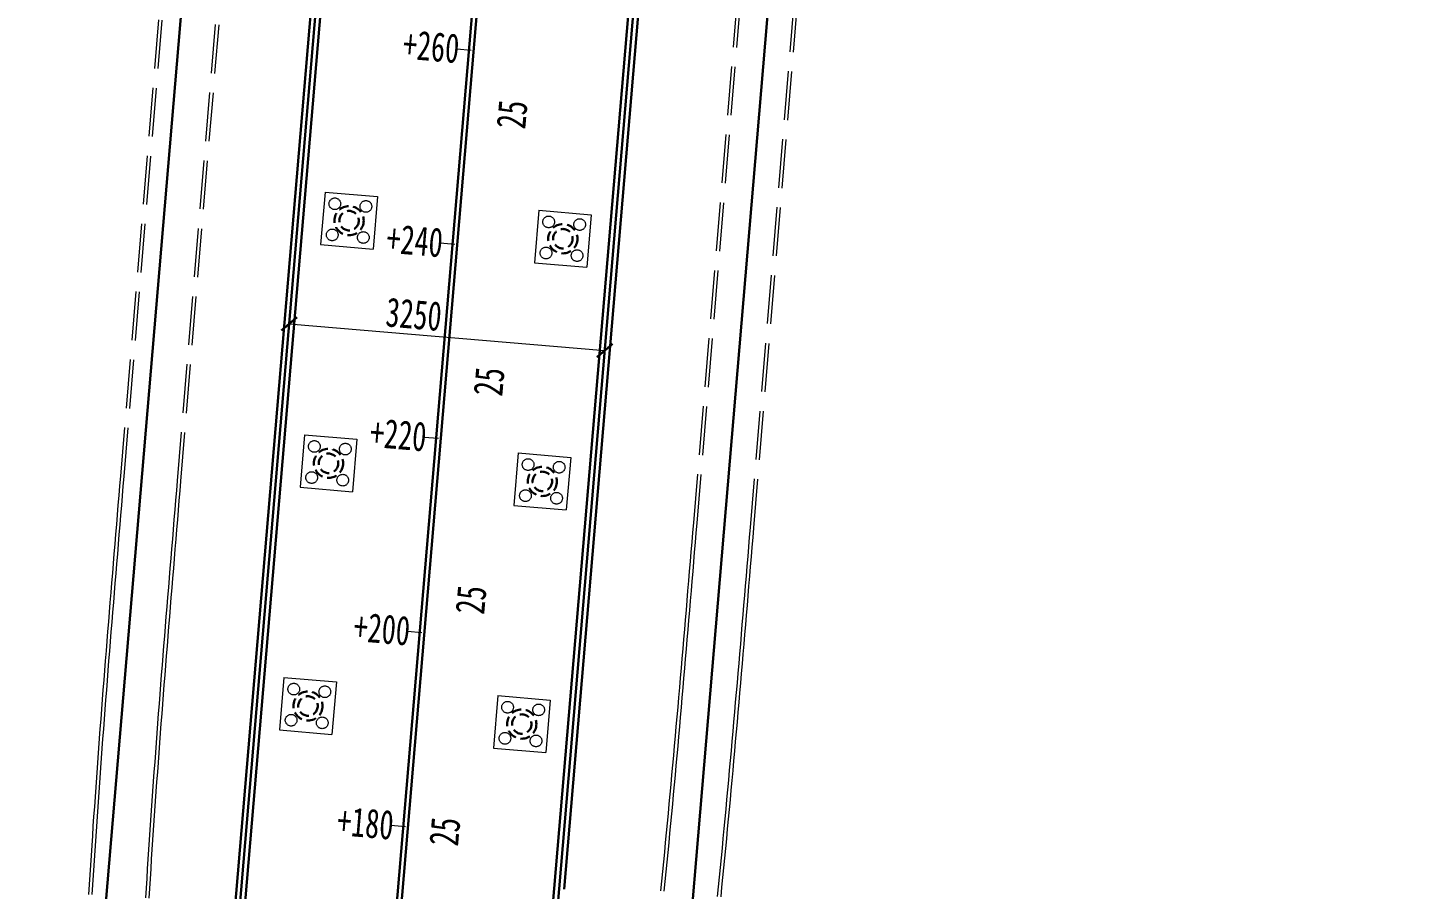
# Model space of a CAD drawing. Extents: x 0 to 531375, y 0 to 4335249.
# Drawn here: x 497948.5 to 498091.4, y 4326746.9 to 4326835.3 of the extents above; entities that cross this region are included whole.
import ezdxf

# ---------------------------------------------------------------- set-up
doc = ezdxf.new("R2010")
doc.units = 0
doc.header["$PDMODE"] = 1
for name, pattern in [('( Dashed )', [0.75, 0.5, -0.25]), ('DASH', [0.35, 0.25, -0.1]), ('HIDDEN', [0.375, 0.25, -0.125])]:
    doc.linetypes.add(name, pattern=pattern)
doc.layers.get('0').update_dxf_attribs({"lineweight": 15})
doc.layers.get('Defpoints').update_dxf_attribs({"color": 8, "lineweight": 15})
for name, color, linetype, lineweight in [('1_道路中线', 7, 'Continuous', 15), ('_平面辅助线', 7, 'Continuous', 15), ('ZHUCIBX', 7, 'Continuous', 15), ('地铁', 4, 'Continuous', 15), ('结构', 1, 'Continuous', 15), ('虚线', 6, 'HIDDEN', 15), ('道路偏置线', 3, 'Continuous', 30)]:
    doc.layers.add(name, color=color, linetype=linetype, lineweight=lineweight)
doc.styles.add('EICAD', font='仿宋_GB2312.TTF', dxfattribs={"width": 0.7070000000000001, "height": 3})
doc.styles.get("Standard").update_dxf_attribs({"font": '', "width": 0.7})
doc.styles.get('Standard').set_extended_font_data('仿宋_GB2312')
doc.dimstyles.new('ISO-25', dxfattribs={"dimscale": 0, "dimtxt": 3, "dimasz": 1.5, "dimexe": 1.25, "dimexo": 0.625, "dimtad": 1, "dimlfac": 100, "dimdsep": 46, "dimtxsty": 'Standard', "dimblk": 'ARCHTICK', "dimcen": 2.5, "dimclrd": 256, "dimclrt": 256, "dimadec": 0, "dimazin": 0, "dimtfac": 1, "dimtmove": 0, "dimatfit": 3, "dimfxl": 3.5, "dimfxlon": 1, "dimlwd": -1, "dimlwe": -1, "dimarcsym": 0})

# ---------------------------------------------------------------- blocks, each defined once
blk = doc.blocks.new('天津2000地铁')
at = {"layer": '地铁', "linetype": 'DASH', "ltscale": 20}
for p, q in [((-45.32169021043228, -448.0133632086217), (-12.32632022863254, -52.56081547588109)), ((-44.97290207346668, -448.0424636462703), (-11.97753220715094, -52.58991729840636)), ((-39.49194563541096, -448.4997562486678), (-6.496577583777253, -53.04723165091127)), ((-39.14315749844535, -448.5288566872477), (-6.147789562295656, -53.0763334725052)), ((13.48339242319343, -452.8065755069255), (45.11764888279139, -73.66702875774355)), ((13.83218033489538, -452.8356786444783), (45.46643690468044, -73.69613057468086)), ((19.31313323293579, -453.293013674207), (50.94739153509727, -74.15344484336674)), ((19.66192114463774, -453.322116812691), (51.29617955698631, -74.18254666030406)), ((-45.40484045591438, -449.009974297136), (-45.32169021043228, -448.0133632086217)), ((-45.05605162604479, -449.0390664292499), (-44.97290207346668, -448.0424636462703)), ((-39.57508430164307, -449.4962285328656), (-39.49194563541096, -448.4997562486678)), ((-39.22629547200632, -449.5253206677735), (-39.14315749844535, -448.5288566872477)), ((-45.57106441981159, -451.0034250533208), (-45.48797310492954, -450.0066609187052)), ((-45.48797310492954, -450.0066609187052), (-45.40484045591438, -449.009974297136)), ((-45.22227212879807, -451.0324756596237), (-45.13918289000867, -450.0357364406809)), ((-45.13918289000867, -450.0357364406809), (-45.05605162604479, -449.0390664292499)), ((-39.6581938022282, -450.4926375448703), (-39.57508430164307, -449.4962285328656)), ((-39.30940358777298, -450.521713072434), (-39.22629547200632, -449.5253206677735)), ((-45.65409065718995, -452.0002686753868), (-45.57106441981159, -451.0034250533208)), ((-45.30529560084686, -452.0292860604821), (-45.22227212879807, -451.0324756596237)), ((-39.82423043891322, -452.4852736601606), (-39.74125041911611, -451.4889852628112)), ((-39.74125041911611, -451.4889852628112), (-39.6581938022282, -450.4926375448703)), ((-39.4754353837925, -452.5142910601571), (-39.3924581289175, -451.5180358793586)), ((-39.3924581289175, -451.5180358793586), (-39.30940358777298, -450.521713072434)), ((-45.81985289783915, -453.9942022589967), (-45.73702806816436, -452.997193755582)), ((-45.73702806816436, -452.997193755582), (-45.65409065718995, -452.0002686753868)), ((-45.38822955952491, -453.026169613935), (-45.30529560084686, -452.0292860604821)), ((-39.90711015224224, -453.4815047029406), (-39.82423043891322, -452.4852736601606)), ((-39.55831164540723, -453.510480582714), (-39.4754353837925, -452.5142910601571)), ((13.40024645882659, -453.8030421873553), (13.48339242319343, -452.8065755069255)), ((13.74903370911488, -453.8321532513946), (13.83218033489538, -452.8356786444783)), ((-45.9025413855561, -454.9912961423396), (-45.81985289783915, -453.9942022589967)), ((-45.55373392422916, -455.0201640296727), (-45.47105025302154, -454.0231282850727)), ((-45.47105025302154, -454.0231282850727), (-45.38822955952491, -453.026169613935)), ((-39.98986585380044, -454.4776803515851), (-39.90711015224224, -453.4815047029406)), ((-39.64106321142754, -454.5066064074636), (-39.55831164540723, -453.510480582714)), ((13.31708370998967, -454.7994367666542), (13.40024645882659, -453.8030421873553)), ((13.66586963681038, -454.8285636836663), (13.74903370911488, -453.8321532513946)), ((19.14679134014295, -455.2862724130973), (19.22997621179092, -454.2896128473803)), ((19.22997621179092, -454.2896128473803), (19.31313323293579, -453.293013674207)), ((19.49557726655621, -455.315399334766), (19.57876346184639, -454.3187239142135)), ((19.57876346184639, -454.3187239142135), (19.66192114463774, -453.322116812691)), ((-45.98506976448698, -455.9884773530066), (-45.9025413855561, -454.9912961423396)), ((-45.6362568103359, -456.0172787941992), (-45.55373392422916, -455.0201640296727)), ((-40.15491042064968, -456.4698732662947), (-40.07247384241781, -455.473802560009)), ((-40.07247384241781, -455.473802560009), (-39.98986585380044, -454.4776803515851)), ((-39.80609747063136, -456.4986747577786), (-39.7236663842923, -455.5026704855263)), ((-39.7236663842923, -455.5026704855263), (-39.64106321142754, -454.5066064074636)), ((13.15061730839079, -456.7920020595193), (13.23388153774431, -455.7957573551684)), ((13.23388153774431, -455.7957573551684), (13.31708370998967, -454.7994367666542)), ((13.49939859728329, -456.8211844600737), (13.58266547799576, -455.8249080507084)), ((13.58266547799576, -455.8249080507084), (13.66586963681038, -454.8285636836663)), ((19.06355596118373, -456.2829904789104), (19.14679134014295, -455.2862724130973)), ((19.41233990067849, -456.3121411837636), (19.49557726655621, -455.315399334766)), ((-46.1495510970708, -457.9831094788386), (-46.0674142614589, -456.9857478234917)), ((-46.0674142614589, -456.9857478234917), (-45.98506976448698, -455.9884773530066)), ((-45.80072514840867, -458.0117531092837), (-45.71859514311654, -457.0144745130091)), ((-45.71859514311654, -457.0144745130091), (-45.6362568103359, -456.0172787941992)), ((-40.23715189471841, -457.4658944010734), (-40.15491042064968, -456.4698732662947)), ((-39.88833278144011, -457.4946211520582), (-39.80609747063136, -456.4986747577786)), ((13.06726839317707, -457.7881689816713), (13.15061730839079, -456.7920020595193)), ((13.41604636394186, -457.8173910127953), (13.49939859728329, -456.8211844600737)), ((18.89684303384274, -458.2765945224091), (18.9802474140306, -457.2797651495784)), ((18.9802474140306, -457.2797651495784), (19.06355596118373, -456.2829904789104)), ((19.32902870175894, -457.3089475631713), (19.41233990067849, -456.3121411837636)), ((-46.2314564853441, -458.980564225465), (-46.1495510970708, -457.9831094788386)), ((-45.8826230461709, -459.0091164885088), (-45.80072514840867, -458.0117531092837)), ((-40.40095477300929, -459.4577955976129), (-40.31917457445524, -458.4618678782135)), ((-40.31917457445524, -458.4618678782135), (-40.23715189471841, -457.4658944010734)), ((-40.05212134111206, -459.4863479491323), (-39.97034863190492, -458.490511582233)), ((-39.97034863190492, -458.490511582233), (-39.88833278144011, -457.4946211520582)), ((12.98381216893904, -458.7842562180012), (13.06726839317707, -457.7881689816713)), ((13.33258615189697, -458.8135258052497), (13.41604636394186, -457.8173910127953)), ((18.81332015217049, -459.2734766919165), (18.89684303384274, -458.2765945224091)), ((19.16209413285833, -459.3027463080361), (19.2456210029195, -458.3058165740221)), ((19.2456210029195, -458.3058165740221), (19.32902870175894, -457.3089475631713)), ((-46.39447774289874, -460.9757605362683), (-46.313106633781, -459.9781139530241)), ((-46.313106633781, -459.9781139530241), (-46.2314564853441, -458.980564225465)), ((-46.0456273687887, -461.0041051385924), (-45.96426505042472, -460.0065665412694)), ((-45.96426505042472, -460.0065665412694), (-45.8826230461709, -459.0091164885088)), ((-40.48246880696388, -460.4536794414744), (-40.40095477300929, -459.4577955976129)), ((-40.13362723210593, -460.4821321321651), (-40.05212134111206, -459.4863479491323)), ((12.81648732715985, -460.7761839795857), (12.90022601769306, -459.7802618565038)), ((12.90022601769306, -459.7802618565038), (12.98381216893904, -458.7842562180012)), ((13.16525131236994, -460.8055724566802), (13.24899534008, -459.8095869272947)), ((13.24899534008, -459.8095869272947), (13.33258615189697, -458.8135258052497)), ((18.7296560970135, -460.2704097423703), (18.81332015217049, -459.2734766919165)), ((19.07842541637364, -460.2997348485514), (19.16209413285833, -459.3027463080361)), ((-46.47554600646254, -461.9735058248043), (-46.39447774289874, -460.9757605362683)), ((-46.12668620288603, -462.0017341338098), (-46.0456273687887, -461.0041051385924)), ((-40.64460366248385, -462.4453229308128), (-40.56369299587095, -461.4495212715119)), ((-40.56369299587095, -461.4495212715119), (-40.48246880696388, -460.4536794414744)), ((-40.29574387002504, -462.473551377654), (-40.214842631598, -461.4778659939766)), ((-40.214842631598, -461.4778659939766), (-40.13362723210593, -460.4821321321651)), ((12.73257349070627, -461.7720206556842), (12.81648732715985, -460.7761839795857)), ((13.0813314577681, -461.8014804655685), (13.16525131236994, -460.8055724566802)), ((18.56181376043241, -462.2644207747653), (18.64582819270436, -461.2673917487264)), ((18.64582819270436, -461.2673917487264), (18.7296560970135, -460.2704097423703)), ((18.91057172283763, -462.2938806405291), (18.99459217413095, -461.2967802723869)), ((18.99459217413095, -461.2967802723869), (19.07842541637364, -460.2997348485514)), ((-46.63667873694794, -463.9692998249083), (-46.55628761131083, -462.9713516524062)), ((-46.55628761131083, -462.9713516524062), (-46.47554600646254, -461.9735058248043)), ((-46.28779819159536, -463.9972706148401), (-46.2074177476461, -462.9994553569704)), ((-46.2074177476461, -462.9994553569704), (-46.12668620288603, -462.0017341338098)), ((-40.72517713229172, -463.4410862382501), (-40.64460366248385, -462.4453229308128)), ((-40.37630728125805, -463.4691901002079), (-40.29574387002504, -462.473551377654)), ((12.56412998295855, -463.7634298857301), (12.64846190757817, -462.7677699420599)), ((12.64846190757817, -462.7677699420599), (12.73257349070627, -461.7720206556842)), ((12.91287385096075, -463.7930561322718), (12.99721317074727, -462.7973090093583)), ((12.99721317074727, -462.7973090093583), (13.0813314577681, -461.8014804655685)), ((18.47759011818562, -463.2614948702975), (18.56181376043241, -462.2644207747653)), ((18.82634137559216, -463.2910340046509), (18.91057172283763, -462.2938806405291)), ((-46.7166955556604, -464.9673521248623), (-46.63667873694794, -463.9692998249083)), ((-46.36780371650821, -464.9951816890389), (-46.28779819159536, -463.9972706148401)), ((-40.80538973369402, -464.4368129912764), (-40.72517713229172, -463.4410862382501)), ((-40.45650920260231, -464.4647839590907), (-40.37630728125805, -463.4691901002079)), ((12.47955512808403, -464.758998514153), (12.56412998295855, -463.7634298857301)), ((12.82829090388259, -464.7887198645622), (12.91287385096075, -463.7930561322718)), ((18.30842445994494, -465.2557704057544), (18.39313458069227, -464.2586120739578)), ((18.39313458069227, -464.2586120739578), (18.47759011818562, -463.2614948702975)), ((18.65716022765264, -465.2854918502271), (18.74187844188418, -464.2882384015247)), ((18.74187844188418, -464.2882384015247), (18.82634137559216, -463.2910340046509)), ((-46.7963142323424, -465.9655103087425), (-46.7166955556604, -464.9673521248623)), ((-46.44741049740696, -465.9931903332472), (-46.36780371650821, -464.9951816890389)), ((-40.9646376579185, -466.4281638842076), (-40.88521779776783, -465.4325049594044)), ((-40.88521779776783, -465.4325049594044), (-40.80538973369402, -464.4368129912764)), ((-40.61573394056177, -466.455844130367), (-40.53632597444812, -465.4603347210214)), ((-40.53632597444812, -465.4603347210214), (-40.45650920260231, -464.4647839590907)), ((12.30958630412351, -466.7498538605868), (12.39471476053586, -465.7544738408177)), ((12.39471476053586, -465.7544738408177), (12.47955512808403, -464.758998514153)), ((12.65830377751263, -466.7797891870142), (12.74344174040016, -465.7842982178554)), ((12.74344174040016, -465.7842982178554), (12.82829090388259, -464.7887198645622)), ((18.223437065084, -466.2529678689316), (18.30842445994494, -465.2557704057544)), ((18.57216403563507, -466.2827923558652), (18.65716022765264, -465.2854918502271)), ((-46.95426178205526, -467.9621512051672), (-46.87551092455396, -466.9637761032208)), ((-46.87551092455396, -466.9637761032208), (-46.7963142323424, -465.9655103087425)), ((-46.6053324927343, -467.9895072113722), (-46.52659470250364, -466.9912982759996)), ((-46.52659470250364, -466.9912982759996), (-46.44741049740696, -465.9931903332472)), ((-41.04362565022893, -467.4237914802506), (-40.9646376579185, -466.4281638842076)), ((-40.69470944750356, -467.4513138979673), (-40.61573394056177, -466.455844130367)), ((12.22414718935033, -467.745136548765), (12.30958630412351, -466.7498538605868)), ((12.57285443798173, -467.7751907454804), (12.65830377751263, -466.7797891870142)), ((18.05253967654426, -468.247472109273), (18.13814970263047, -467.2502024490386)), ((18.13814970263047, -467.2502024490386), (18.223437065084, -466.2529678689316)), ((18.40124691283563, -468.2775264494122), (18.48686716519296, -467.2801379011944)), ((18.48686716519296, -467.2801379011944), (18.57216403563507, -466.2827923558652)), ((-47.03254294680664, -468.9606372797862), (-46.95426178205526, -467.9621512051672)), ((-46.6836000221665, -468.9878188055009), (-46.6053324927343, -467.9895072113722)), ((-41.20021138666198, -469.4149593822657), (-41.12215811293572, -468.4193894295021)), ((-41.12215811293572, -468.4193894295021), (-41.04362565022893, -467.4237914802506)), ((-40.85126848507207, -469.442141204141), (-40.77322884486057, -468.4467457057908)), ((-40.77322884486057, -468.4467457057908), (-40.69470944750356, -467.4513138979673)), ((12.13837485335534, -468.7403198592364), (12.22414718935033, -467.745136548765)), ((12.48707115097204, -468.7705008471384), (12.57285443798173, -467.7751907454804)), ((17.96658428851515, -469.2447747923433), (18.05253967654426, -468.247472109273)), ((18.3152805721038, -469.2749559422955), (18.40124691283563, -468.2775264494122)), ((-47.18760072777513, -470.9579488392918), (-47.11033055331791, -469.9592359596863)), ((-47.11033055331791, -469.9592359596863), (-47.03254294680664, -468.9606372797862)), ((-46.83862887811847, -470.9847564529627), (-46.76137343747541, -469.9862346872687)), ((-46.76137343747541, -469.9862346872687), (-46.6836000221665, -468.9878188055009)), ((-41.27776181395165, -470.4105029543861), (-41.20021138666198, -469.4149593822657)), ((-40.92880472325486, -470.4375020060687), (-40.85126848507207, -469.442141204141)), ((11.96574030013289, -470.730380048044), (12.05224674002966, -469.7354017235339)), ((12.05224674002966, -469.7354017235339), (12.13837485335534, -468.7403198592364)), ((12.31441248155897, -470.7608383791521), (12.4009313515271, -469.7657174235209)), ((12.4009313515271, -469.7657174235209), (12.48707115097204, -468.7705008471384)), ((17.88026083796285, -470.2421084176748), (17.96658428851515, -469.2447747923433)), ((18.22894543380243, -470.2724242983386), (18.3152805721038, -469.2749559422955)), ((-47.26432958856458, -471.9567774785682), (-47.18760072777513, -470.9579488392918)), ((-46.91534247610252, -471.9833856606857), (-46.83862887811847, -470.9847564529627)), ((-41.43125950981629, -472.4015172403305), (-41.3547857395024, -471.4060217263176)), ((-41.3547857395024, -471.4060217263176), (-41.27776181395165, -470.4105029543861)), ((-41.08227242657449, -472.4281258061528), (-41.0058139169705, -471.4328296929598)), ((-41.0058139169705, -471.4328296929598), (-40.92880472325486, -470.4375020060687)), ((11.87883299170062, -471.7252527158707), (11.96574030013289, -470.730380048044)), ((12.2274919890915, -471.7558615962043), (12.31441248155897, -470.7608383791521)), ((17.70641893672291, -472.2368600396439), (17.79354662221158, -471.2394708776847)), ((17.79354662221158, -471.2394708776847), (17.88026083796285, -470.2421084176748)), ((18.05507791449781, -472.2674691425636), (18.14221878600074, -471.2699294099584)), ((18.14221878600074, -471.2699294099584), (18.22894543380243, -470.2724242983386)), ((-47.41606780182337, -473.9547880766913), (-47.34049324592343, -472.9557233974337)), ((-47.34049324592343, -472.9557233974337), (-47.26432958856458, -471.9567774785682)), ((-47.06704863434425, -473.9809724371879), (-46.99149035592563, -472.9821238294244)), ((-46.99149035592563, -472.9821238294244), (-46.91534247610252, -471.9833856606857)), ((-41.50715947325807, -473.3969909995794), (-41.43125950981629, -472.4015172403305)), ((-41.15815661463421, -473.4233918460086), (-41.08227242657449, -472.4281258061528)), ((11.70372563780984, -473.7146724648773), (11.79150228004437, -472.7200175793841)), ((11.79150228004437, -472.7200175793841), (11.87883299170062, -471.7252527158707)), ((12.05235596402781, -473.7456061951817), (12.14014732930809, -472.7507849261164)), ((12.14014732930809, -472.7507849261164), (12.2274919890915, -471.7558615962043)), ((17.6188550752704, -473.2342737410216), (17.70641893672291, -472.2368600396439)), ((17.96750010276446, -473.2650413345545), (18.05507791449781, -472.2674691425636)), ((-47.49102935008704, -474.9539729543029), (-47.41606780182337, -473.9547880766913)), ((-47.14199342066421, -474.9799329228699), (-47.06704863434425, -473.9809724371879)), ((-41.6571433818899, -475.3878790624439), (-41.58246197999686, -474.392444467172)), ((-41.58246197999686, -474.392444467172), (-41.50715947325807, -473.3969909995794)), ((-41.30810748826479, -475.4138395115733), (-41.23344284610356, -474.4186292747035)), ((-41.23344284610356, -474.4186292747035), (-41.15815661463421, -473.4233918460086)), ((11.61548054520972, -474.7092151669785), (11.70372563780984, -473.7146724648773)), ((11.96409536211286, -474.7403231961651), (12.05235596402781, -473.7456061951817)), ((17.442327991419, -475.2291659712791), (17.53083232993958, -474.23170979321)), ((17.53083232993958, -474.23170979321), (17.6188550752704, -473.2342737410216)), ((17.79094278195407, -475.2602742947638), (17.879462632176, -474.2626437926665)), ((17.879462632176, -474.2626437926665), (17.96750010276446, -473.2650413345545)), ((-47.56535397603875, -475.953279422596), (-47.49102935008704, -474.9539729543029)), ((-47.21630081633338, -475.9790066778659), (-47.14199342066421, -474.9799329228699)), ((-41.73118003230775, -476.3832961600273), (-41.6571433818899, -475.3878790624439)), ((-41.38212691055378, -476.4090239303186), (-41.30810748826479, -475.4138395115733)), ((11.43749496911186, -476.6979550402611), (11.52674449037295, -475.7036434486508)), ((11.52674449037295, -475.7036434486508), (11.61548054520972, -474.7092151669785)), ((11.78607636049855, -476.7294354084879), (11.87534299975959, -475.7349336910992)), ((11.87534299975959, -475.7349336910992), (11.96409536211286, -474.7403231961651)), ((17.35331934923306, -476.2266400204971), (17.442327991419, -475.2291659712791)), ((17.70191782980691, -476.2579305842518), (17.79094278195407, -475.2602742947638)), ((-47.71199676062678, -477.9522624807432), (-47.6390177567373, -476.9527088310569)), ((-47.6390177567373, -476.9527088310569), (-47.56535397603875, -475.953279422596)), ((-47.36290780192939, -477.9774993369356), (-47.28994691482512, -476.9781950488687)), ((-47.28994691482512, -476.9781950488687), (-47.21630081633338, -475.9790066778659)), ((-41.80454828613437, -477.3786970898508), (-41.73118003230775, -476.3832961600273)), ((-41.4554774845019, -477.4041838599369), (-41.38212691055378, -476.4090239303186)), ((11.34770948562072, -477.6921476358547), (11.43749496911186, -476.6979550402611)), ((11.69627293548546, -477.7238260414451), (11.78607636049855, -476.7294354084879)), ((17.17369830614188, -478.2216325392947), (17.26378369162558, -477.2241296516731)), ((17.26378369162558, -477.2241296516731), (17.35331934923306, -476.2266400204971)), ((17.52226172166411, -478.2533113230019), (17.61236505152192, -477.2556103691458)), ((17.61236505152192, -477.2556103691458), (17.70191782980691, -476.2579305842518)), ((-47.78426704759477, -478.9519416224211), (-47.71199676062678, -477.9522624807432)), ((-47.43515955546172, -478.9769207919016), (-47.36290780192939, -477.9774993369356)), ((-41.94918503088411, -479.3694555237889), (-41.87722449970897, -478.3740831334143)), ((-41.87722449970897, -478.3740831334143), (-41.80454828613437, -477.3786970898508)), ((-41.60007758362917, -479.3944353219122), (-41.52813558367779, -478.3993205800651)), ((-41.52813558367779, -478.3993205800651), (-41.4554774845019, -477.4041838599369)), ((11.16644068923779, -479.6801664335653), (11.25736555206822, -478.6862188931555)), ((11.25736555206822, -478.6862188931555), (11.34770948562072, -477.6921476358547)), ((11.5149657309521, -479.712264646776), (11.60591022338485, -478.7181032486261)), ((11.60591022338485, -478.7181032486261), (11.69627293548546, -477.7238260414451)), ((17.08304047933779, -479.219146319665), (17.17369830614188, -478.2216325392947)), ((17.43158511340152, -479.2510310811922), (17.52226172166411, -478.2533113230019)), ((-47.92658566747559, -480.9516811370849), (-47.85580466903048, -479.9517474584281)), ((-47.85580466903048, -479.9517474584281), (-47.78426704759477, -478.9519416224211)), ((-47.57743993238547, -480.976119951345), (-47.50667824503034, -479.9764606142417)), ((-47.50667824503034, -479.9764606142417), (-47.43515955546172, -478.9769207919016)), ((-42.02040623867651, -480.3648154428229), (-41.94918503088411, -479.3694555237889)), ((-41.67127986199921, -480.3895292663947), (-41.60007758362917, -479.3944353219122)), ((11.07491242658579, -480.6739878365768), (11.16644068923779, -479.6801664335653)), ((11.42341697303345, -480.7063078163191), (11.5149657309521, -479.712264646776)), ((16.99178749747807, -480.2166685899718), (17.08304047933779, -479.219146319665)), ((17.34031249891268, -480.2487672409042), (17.43158511340152, -479.2510310811922)), ((-47.99658607708988, -481.9517437517642), (-47.92658566747559, -480.9516811370849)), ((-47.64742067106999, -481.9758998956531), (-47.57743993238547, -480.976119951345)), ((-42.16053612722316, -482.3555023223161), (-42.09086448361631, -481.3601640174165)), ((-42.09086448361631, -481.3601640174165), (-42.02040623867651, -480.3648154428229)), ((-41.81137077329913, -482.3796592177822), (-41.7417187981191, -481.3846035404131)), ((-41.7417187981191, -481.3846035404131), (-41.67127986199921, -480.3895292663947)), ((10.98275830224156, -481.6676806434988), (11.07491242658579, -480.6739878365768)), ((11.33124147274066, -481.7002302957698), (11.42341697303345, -480.7063078163191)), ((16.80740521143889, -482.2117287870497), (16.89991664630361, -481.2141969073563)), ((16.89991664630361, -481.2141969073563), (16.99178749747807, -480.2166685899718)), ((17.15588833508082, -482.2442789413035), (17.24842114927014, -481.2465173564851)), ((17.24842114927014, -481.2465173564851), (17.34031249891268, -480.2487672409042)), ((-48.13414922147057, -483.9522598888724), (-48.06578192289454, -482.9519363427534)), ((-48.06578192289454, -482.9519363427534), (-47.99658607708988, -481.9517437517642)), ((-47.78494347608648, -483.9758256981149), (-47.716596506536, -482.9758014846594)), ((-47.716596506536, -482.9758014846594), (-47.64742067106999, -481.9758998956531)), ((-42.22939753258834, -483.3508313763887), (-42.16053612722316, -482.3555023223161)), ((-41.88021217059578, -483.3746973145752), (-41.81137077329913, -482.3796592177822)), ((10.79648266668664, -483.6546704098582), (10.889955863473, -482.6612423500047)), ((10.889955863473, -482.6612423500047), (10.98275830224156, -481.6676806434988)), ((11.14492037997115, -483.6877031205221), (11.23841676162556, -482.6940295798704)), ((11.23841676162556, -482.6940295798704), (11.33124147274066, -481.7002302957698)), ((16.7142304785666, -483.2092617005109), (16.80740521143889, -482.2117287870497)), ((17.06269132625311, -483.2420494658872), (17.15588833508082, -482.2442789413035)), ((-48.20166398055153, -484.9527153139933), (-48.13414922147057, -483.9522598888724)), ((-47.85243760875893, -484.9759734570978), (-47.78494347608648, -483.9758256981149)), ((-42.36459508573171, -485.3414655132219), (-42.29742506361799, -484.3461521398277)), ((-42.29742506361799, -484.3461521398277), (-42.22939753258834, -483.3508313763887)), ((-42.01536877296166, -485.3647245429455), (-41.94821937492815, -484.369718789123)), ((-41.94821937492815, -484.369718789123), (-41.88021217059578, -483.3746973145752)), ((10.70231627783505, -484.6479622302577), (10.79648266668664, -483.6546704098582)), ((11.050729876908, -484.6812483230605), (11.14492037997115, -483.6877031205221)), ((16.52580026228679, -485.2043202826753), (16.62036973336944, -484.2067930726334)), ((16.62036973336944, -484.2067930726334), (16.7142304785666, -483.2092617005109)), ((16.87421380332671, -485.2376069836318), (16.96880739252083, -484.2398263541982)), ((16.96880739252083, -484.2398263541982), (17.06269132625311, -483.2420494658872)), ((-48.26830219890689, -485.9533034758642), (-48.20166398055153, -484.9527153139933)), ((-47.91905492538353, -485.9762456202878), (-47.85243760875893, -484.9759734570978)), ((-42.43088396528037, -486.3367723356932), (-42.36459508573171, -485.3414655132219)), ((-42.08163675316609, -486.3597154133021), (-42.01536877296166, -485.3647245429455)), ((10.51181423541857, -486.6341265467927), (10.60743427224224, -485.6411151727662)), ((10.60743427224224, -485.6411151727662), (10.70231627783505, -484.6479622302577)), ((10.86017674865434, -486.6679431013762), (10.95582281058887, -485.674662547186)), ((10.95582281058887, -485.674662547186), (11.050729876908, -484.6812483230605)), ((16.4304993522237, -486.2018406623974), (16.52580026228679, -485.2043202826753)), ((16.77888782840455, -486.2353886822238), (16.87421380332671, -485.2376069836318)), ((-48.398852965096, -487.9548811409622), (-48.33403986663324, -486.954025174491)), ((-48.33403986663324, -486.954025174491), (-48.26830219890689, -485.9533034758642)), ((-48.04956315323943, -487.9771662782878), (-47.98477143875789, -486.9766429830342)), ((-47.98477143875789, -486.9766429830342), (-47.91905492538353, -485.9762456202878)), ((-42.49626806995364, -487.3320733848959), (-42.43088396528037, -486.3367723356932)), ((-42.14699970569927, -487.3546921759843), (-42.08163675316609, -486.3597154133021)), ((10.41543376265326, -487.6269936161115), (10.51181423541857, -486.6341265467927)), ((10.76376926805824, -487.6610872466117), (10.86017674865434, -486.6679431013762)), ((16.2376123672002, -488.1968499980867), (16.33444429090014, -487.1993514914065)), ((16.33444429090014, -487.1993514914065), (16.4304993522237, -486.2018406623974)), ((16.58594780188287, -488.2309443522244), (16.68280673777917, -487.2331687295808)), ((16.68280673777917, -487.2331687295808), (16.77888782840455, -486.2353886822238)), ((-48.46271746663842, -488.9558720430358), (-48.398852965096, -487.9548811409622)), ((-48.11340609902981, -488.9778167102486), (-48.04956315323943, -487.9771662782878)), ((-42.62422746483935, -489.3226614901796), (-42.56072376848897, -488.3273693732917)), ((-42.56072376848897, -488.3273693732917), (-42.49626806995364, -487.3320733848959)), ((-42.27491609723074, -489.3446061583236), (-42.21143402246525, -488.3496555425227)), ((-42.21143402246525, -488.3496555425227), (-42.14699970569927, -487.3546921759843)), ((10.22030194255058, -489.6122836228458), (10.31827045965474, -488.6197135886177)), ((10.31827045965474, -488.6197135886177), (10.41543376265326, -487.6269936161115)), ((10.56858040828956, -489.646955084987), (10.6665779557079, -488.6540921898558)), ((10.6665779557079, -488.6540921898558), (10.76376926805824, -487.6610872466117)), ((16.13998087134678, -489.1943333605304), (16.2376123672002, -488.1968499980867)), ((16.48828829207923, -489.2287127245217), (16.58594780188287, -488.2309443522244)), ((-48.58740823343396, -490.9566770000383), (-48.52560933504719, -489.9569984786212)), ((-48.52541651495267, -489.9539044806734), (-48.46271746663842, -488.9558720430358)), ((-48.23806404107017, -490.9780935198068), (-48.17627619742415, -489.9785938244311)), ((-48.17610514746047, -489.9758491506798), (-48.11340609902981, -488.9778167102486)), ((-42.68682932958472, -490.3191469777375), (-42.62422746483935, -489.3226614901796)), ((-42.33751796197611, -490.3410916458815), (-42.27491609723074, -489.3446061583236)), ((10.12150583835318, -490.6047008195891), (10.22030194255058, -489.6122836228458)), ((10.46975423285039, -490.6396730337291), (10.56858040828956, -489.646955084987)), ((16.04152709507616, -490.1917986990883), (16.13998087134678, -489.1943333605304)), ((16.3898054806632, -490.2264709668233), (16.48828829207923, -489.2287127245217)), ((-42.74836958857486, -491.3146388307214), (-42.68685109959915, -490.3194963000714)), ((-42.39902539621107, -491.3360553504899), (-42.33751796197611, -490.3410916458815)), ((15.94222833187086, -491.1892430791631), (16.04152709507616, -490.1917986990883)), ((16.29047664115205, -491.2242161417379), (16.3898054806632, -490.2264709668233))]:
    blk.add_line(p, q, dxfattribs=at)
for centre, radius, start, end in [((-45.43151530730847, -490.148271553596), 3.100000522854592, 176.405251440043, 176.4625472208958), ((-45.43151722784414, -490.1482714321249), 2.749998598480112, 176.4052515444016, 176.4625473255424), ((-42.33751790414354, -490.3410916518686), 0.3500000580949562, 176.4052506746543, 176.4625464532445)]:
    blk.add_arc(centre, radius, start, end, dxfattribs=at)
blk = doc.blocks.new('_ArchTick')
at = {"color": 0, "linetype": 'ByBlock', "const_width": 0.15}
blk.add_lwpolyline([(-0.5, -0.5), (0.5, 0.5)], dxfattribs=at)
blk = doc.blocks.new('*D46')
at = {"layer": '_平面辅助线', "color": 0}
for p, q in [((497975.4070140761, 4326805.520135723), (497975.4597018152, 4326806.142910968)), ((498007.7913266651, 4326802.7803733), (498007.8440144042, 4326803.403148545))]:
    blk.add_line(p, q, dxfattribs=at)
at = {"layer": '_平面辅助线'}
blk.add_line((497975.3543263373, 4326804.897360483), (498007.7386389264, 4326802.157598061), dxfattribs=at)
at = {"layer": 'Defpoints', "color": 0}
for p in [(497975.3543263372, 4326804.897360481), (498007.7386389262, 4326802.157598059), (498007.7386389264, 4326802.157598061)]:
    blk.add_point(p, dxfattribs=at)
at = {"layer": '_平面辅助线', "xscale": 1.5, "yscale": 1.5, "zscale": 1.5}
for p, rotation in [((497975.3543263373, 4326804.897360483), 175.1642046710774), ((498007.7386389264, 4326802.157598061), 355.1642046710774)]:
    blk.add_blockref('_ArchTick', p, dxfattribs=dict(at, rotation=rotation))
at = {"layer": '_平面辅助线', "insert": (497988.1435440606, 4326805.874730627), "char_height": 3, "attachment_point": 5, "rotation": 355.16420467107736}
blk.add_mtext('3250', dxfattribs=at)
blk = doc.blocks.new('引桥桥墩1')
at = {"layer": '结构', "linetype": '( Dashed )', "lineweight": 30, "ltscale": 2}
blk.add_circle((2.328306436538696e-10, -6.51925802230835e-09), 1.500000000000001, dxfattribs=at)
at = {"layer": '虚线', "ltscale": 500}
for p, q in [((-2.700000145239755, 2.69999982882291), (-2.699999823002144, -2.700000162236392)), ((2.699999823467806, 2.700000149197876), (-2.700000145239755, 2.69999982882291)), ((2.699999823467806, 2.700000149197876), (2.700000144774094, -2.699999834410846)), ((2.700000144774094, -2.699999834410846), (-2.699999823002144, -2.700000162236392))]:
    blk.add_line(p, q, dxfattribs=at)
for centre in [(-1.600000086007639, 1.5999999018386), (1.59999989462085, 1.600000088103115), (-1.599999895086511, -1.600000101141631), (1.600000085541978, -1.599999914877116)]:
    blk.add_circle(centre, 0.6, dxfattribs=at)
at = {"layer": '虚线', "linetype": '( Dashed )', "lineweight": 30, "ltscale": 2}
blk.add_circle((2.328306436538696e-10, -6.51925802230835e-09), 1.000000000000001, dxfattribs=at)

msp = doc.modelspace()

# ---------------------------------------------------------------- linework, layer by layer
at = {"color": 7}
msp.add_lwpolyline([(498025.8197457764, 4326852.770417199), (498008.0415808739, 4326642.63018537)], dxfattribs=at)
at = {"layer": '1_道路中线', "color": 3, "linetype": 'Continuous', "extrusion": (-0.08430038206289742, -0.9964403873709906, 0)}
for points, elevation in [([(131467.6990070445, 0), (131466.1990070445, 0)], -4353412.212997269), ([(131467.6990070429, 0), (131466.1990070429, 0)], -4353392.212997267), ([(131467.6990070413, 0), (131466.1990070413, 0)], -4353372.212997267), ([(131467.6990070395, 0), (131466.1990070395, 0)], -4353352.212997267), ([(131467.6990070378, 0), (131466.1990070377, 0)], -4353332.212997267)]:
    msp.add_lwpolyline(points, dxfattribs=dict(at, elevation=elevation))
at = {"layer": 'ZHUCIBX', "color": 7}
msp.add_lwpolyline([(498025.8197457764, 4326852.770417199), (498008.0415808739, 4326642.63018537)], dxfattribs=at)
at = {"layer": '道路偏置线', "color": 40}
for points in [[(497977.899203888, 4326645.180632234), (498045.0713045867, 4327439.162727347)], [(497978.397424082, 4326645.138482044), (498045.5695247804, 4327439.120577157)]]:
    msp.add_lwpolyline(points, dxfattribs=at)
at = {"layer": '道路偏置线', "color": 1}
for points in [[(497970.6800695237, 4326749.647097658), (497980.753965191, 4326868.721723949)], [(497971.1782897172, 4326749.604947468), (497981.2521853845, 4326868.679573759)], [(497966.3070457547, 4326861.072073694), (497948.5288808522, 4326650.931841866)], [(498025.8197457764, 4326852.770417199), (498008.0415808739, 4326642.63018537)]]:
    msp.add_lwpolyline(points, dxfattribs=at)
at = {"layer": '道路偏置线', "color": 1, "elevation": 1.1574235e-09}
for points in [[(498003.0643903748, 4326746.907432895), (498013.4333291175, 4326869.469502885)], [(498012.6400575865, 4326866.024111722), (498002.5661701811, 4326746.949583087)]]:
    msp.add_lwpolyline(points, dxfattribs=at)
at = {"layer": '道路偏置线', "color": 1}
msp.add_lwpolyline([(498042.5225209546, 4326866.402770644, 0.0155960994525201), (498633.7650525131, 4326815.337157204)], format="xyb", dxfattribs=at)
at = {"layer": '道路偏置线'}
msp.add_lwpolyline([(497961.4579374967, 4326646.571588539), (497977.979634679, 4326841.85998368)], dxfattribs=at)
at = {"layer": '道路偏置线', "elevation": 1.1574235e-09}
msp.add_lwpolyline([(498003.5626105685, 4326746.865282705), (498011.3603876556, 4326839.035920879)], dxfattribs=at)
at = {"layer": '道路偏置线', "color": 190}
for points in [[(497961.9561576904, 4326646.52943835), (497970.6800695238, 4326749.647097658)], [(497962.4543778843, 4326646.487288158), (497971.1782897174, 4326749.604947467)], [(497993.8422500918, 4326643.83182619), (498002.5661619251, 4326746.9494855)], [(497994.3404702856, 4326643.789675999), (498003.0643821187, 4326746.907335308)]]:
    msp.add_lwpolyline(points, dxfattribs=at)

# ---------------------------------------------------------------- block references
at = {"rotation": 85.16420276289614}
for p in [(497981.4973225672, 4326815.491543997), (498003.4408970851, 4326813.635084001), (497979.3898130134, 4326790.580534313), (498001.3333875312, 4326788.724074317), (497977.2823034596, 4326765.669524629), (497999.2258779774, 4326763.813064633)]:
    msp.add_blockref('引桥桥墩1', p, dxfattribs=at)
at = {"layer": '地铁', "color": 1}
msp.add_blockref('天津2000地铁', (498003.3843082828, 4327237.285216006), dxfattribs=at)

# ---------------------------------------------------------------- texts
at = {"layer": '1_道路中线', "color": 3, "style": 'EICAD', "width": 0.7070000000000001}
for p in [(497999.5733398471, 4326824.816115632), (497997.2143191072, 4326797.393911992), (497995.3583207381, 4326774.994096261), (497992.6739953181, 4326751.205796255)]:
    msp.add_text('25', height=3, rotation=85, dxfattribs=at).set_placement(p)
at = {"layer": '1_道路中线', "color": 3, "linetype": 'Continuous', "char_height": 3, "width": 7.073821621621621, "attachment_point": 1, "rotation": 355.16420467614836, "style": 'EICAD'}
for s, insert in [('\\f仿宋_GB2312|b0|i0|c134|p49;\\W0.7070000000;\\T1.0000000000;\\o\\l+260', (497987.1807297868, 4326835.133356634)), ('\\f仿宋_GB2312|b0|i0|c134|p49;\\W0.7070000000;\\T1.0000000000;\\o\\l+240', (497985.4947221439, 4326815.204548886)), ('\\f仿宋_GB2312|b0|i0|c134|p49;\\W0.7070000000;\\T1.0000000000;\\o\\l+220', (497983.8087145009, 4326795.275741138)), ('\\f仿宋_GB2312|b0|i0|c134|p49;\\W0.7070000000;\\T1.0000000000;\\o\\l+200', (497982.122706858, 4326775.346933392)), ('\\f仿宋_GB2312|b0|i0|c134|p49;\\W0.7070000000;\\T1.0000000000;\\o\\l+180', (497980.4366992151, 4326755.418125643))]:
    msp.add_mtext(s, dxfattribs=dict(at, insert=insert))

# ---------------------------------------------------------------- dimensions: what is measured, and where the dimension line sits
at = {"layer": '_平面辅助线'}
dim = msp.add_linear_dim(base=(498007.7386389264, 4326802.157598061), p1=(497975.3543263372, 4326804.897360481), p2=(498007.7386389262, 4326802.157598059), angle=355.1642046710687, dimstyle='ISO-25', override={"dimscale": 1}, dxfattribs=at)
dim.commit()
dim.dimension.update_dxf_attribs({"geometry": '*D46', "text_midpoint": (497987.9705573979, 4326803.830008022), "dimtype": 161})

doc.saveas('drawing.dxf')
